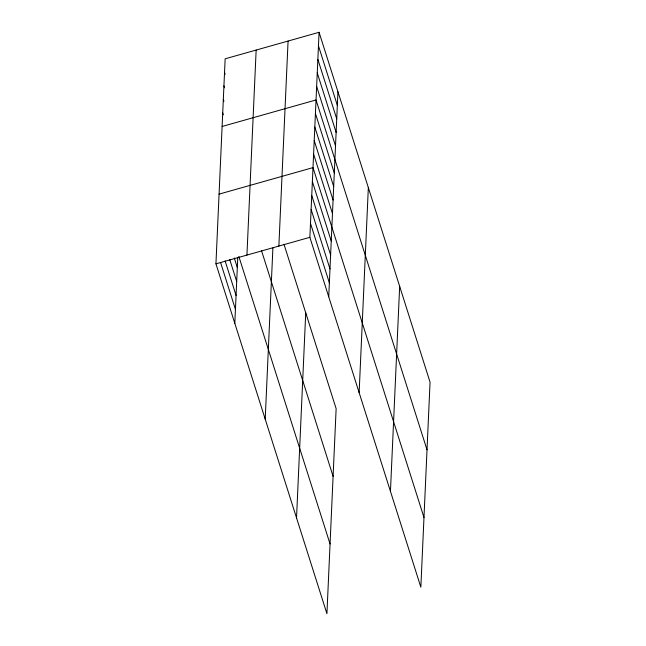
<?xml version="1.0" encoding="UTF-8"?>
<svg xmlns="http://www.w3.org/2000/svg" width="646" height="646" viewBox="0 0 646 646"><rect width="100%" height="100%" fill="white"/><g stroke="black" fill="none" stroke-linecap="round" stroke-linejoin="round"><path stroke-width="0.97" d="M283.965 244.212L336.138 408.676L326.924 613.7L215.942 263.834L225.147 58.81L319.076 32.3L430.058 382.166L420.853 587.19L309.862 237.324L319.076 32.3M234.813 323.315L237.76 257.592M246.934 255.081L256.147 50.057M265.207 419.141L272.903 247.951M278.87 246.069L288.076 41.045M296.53 517.874L305.736 312.85M328.733 296.813L337.947 91.789M359.136 392.639L368.341 187.615M390.45 491.364L399.664 286.34M222.111 126.463L316.031 99.96L427.022 449.826M219.075 194.123L312.995 167.613L423.978 517.486M215.942 263.834L309.862 237.324M318.462 45.834L337.333 105.314M317.856 59.359L336.728 118.848M317.251 72.893L336.122 132.382M316.645 86.427L335.508 145.915M315.426 113.486L334.297 172.975M314.82 127.02L333.691 186.508M314.214 140.553L333.078 200.042M313.601 154.087L332.472 213.568M312.365 181.558L331.236 241.047M311.743 195.496L330.615 254.984M311.114 209.441L329.985 268.93M310.492 223.387L329.363 282.867M224.542 72.336L225.155 74.258M223.936 85.87L224.542 87.791M223.33 99.403L223.936 101.317M222.717 112.937L223.33 114.851M261.549 250.777L333.094 476.336M238.834 256.43L330.058 543.989M234.272 257.956L237.316 267.549M229.693 259.426L236.694 281.495M225.107 260.895L236.065 295.432M220.528 262.365L235.435 309.377"/></g></svg>
